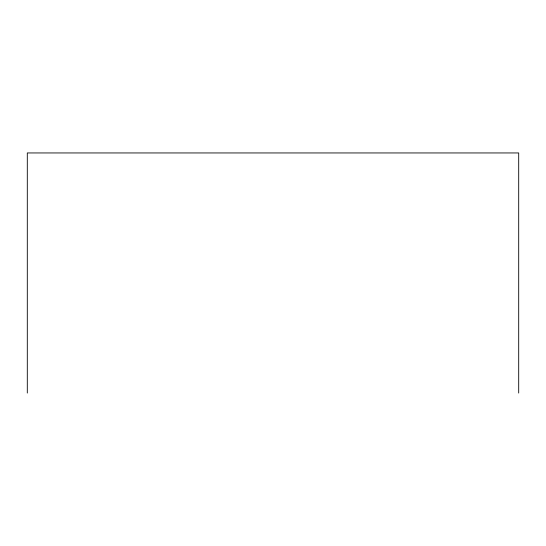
<?xml version="1.0" encoding="UTF-8"?>
<svg xmlns="http://www.w3.org/2000/svg" width="546" height="546" viewBox="0 0 546 546"><rect width="100%" height="100%" fill="white"/><g stroke="black" fill="none" stroke-linecap="round" stroke-linejoin="round"><path stroke-width="0.82" d="M518.7 393.052L518.7 152.948L27.3 152.948L27.3 393.052"/></g></svg>
